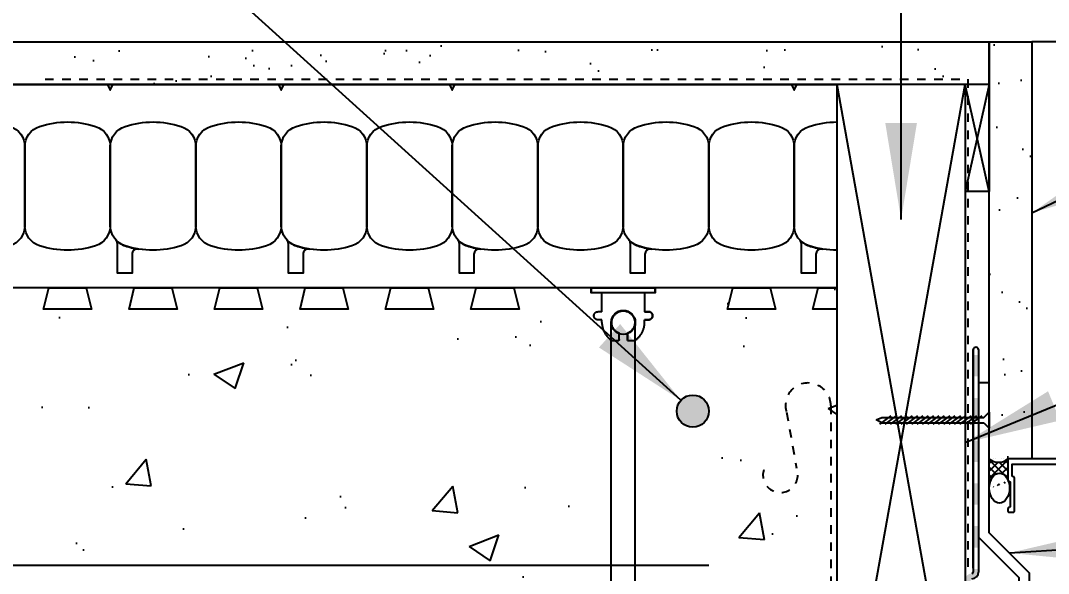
# Model space of a CAD drawing. Header units: inches. Extents: x 2867.8 to 2923.9, y 435.6 to 497.9.
# Drawn here: x 2891.72 to 2903.74, y 481.34 to 487.8 of the extents above; entities that cross this region are included whole.
import ezdxf

# ---------------------------------------------------------------- set-up
doc = ezdxf.new("R2010")
doc.units = ezdxf.units.IN
doc.header["$LTSCALE"] = 0.5
doc.header["$MEASUREMENT"] = 0
doc.linetypes.add('DASHED2', pattern=[0.375, 0.25, -0.125])
doc.layers.get('0').update_dxf_attribs({"linetype": 'CONTINUOUS'})
doc.layers.get('Defpoints').update_dxf_attribs({"linetype": 'CONTINUOUS'})
for name, color, linetype in [('HATCH', 12, 'CONTINUOUS'), ('LINE18', 9, 'CONTINUOUS'), ('line25', 2, 'CONTINUOUS'), ('LINE3', 3, 'CONTINUOUS'), ('LINE50', 5, 'CONTINUOUS'), ('LINE65', 3, 'CONTINUOUS'), ('LINE9', 9, 'CONTINUOUS'), ('TEXT', 4, 'CONTINUOUS')]:
    doc.layers.add(name, color=color, linetype=linetype)
doc.styles.add('DIM', font='romans.shx', dxfattribs={"width": 0.7})
doc.dimstyles.new('ext_12', dxfattribs={"dimscale": 12, "dimtxt": 0.09375, "dimasz": 0.09375, "dimexe": 0.09375, "dimexo": 0.0625, "dimgap": 0.0625, "dimtad": 1, "dimdec": 1, "dimzin": 3, "dimdsep": 46, "dimlunit": 4, "dimtxsty": 'DIM', "dimcen": 0.09, "dimdle": 0.09375, "dimclrt": 4, "dimadec": 0, "dimazin": 0, "dimtfac": 1, "dimtdec": 1, "dimtmove": 2, "dimatfit": 3, "dimfxl": 0, "dimfrac": 2, "dimtolj": 1, "dimtzin": 0, "dimarcsym": 0})
doc.dimstyles.new('ext_8', dxfattribs={"dimscale": 8, "dimtxt": 0.09375, "dimasz": 0.09375, "dimexe": 0.09375, "dimexo": 0.0625, "dimgap": 0.0625, "dimtad": 1, "dimdec": 1, "dimzin": 3, "dimdsep": 46, "dimlunit": 4, "dimtxsty": 'DIM', "dimcen": 0.09, "dimdle": 0.09375, "dimclrt": 4, "dimadec": 0, "dimazin": 0, "dimtfac": 1, "dimtdec": 1, "dimtmove": 2, "dimatfit": 3, "dimfxl": 0, "dimfrac": 2, "dimtolj": 1, "dimtzin": 0, "dimarcsym": 0})

# ---------------------------------------------------------------- blocks, each defined once
blk = doc.blocks.new('WEB_6_CENTRE_TOP')
for p, q in [((5.688, 0.141), (0, 0.141)), ((5.688, -0.141), (0, -0.141))]:
    blk.add_line(p, q)
for centre in [(0, 0), (5.688, 0)]:
    blk.add_circle(centre, 0.141)
blk = doc.blocks.new('Connector')
blk.add_point((0.271, 0))
at = {"layer": 'LINE9'}
for p, q in [((0, 0.375), (0, -0.375)), ((0.062, -0.375), (0.062, 0.375)), ((0.281, 0.25), (0.062, 0.25))]:
    blk.add_line(p, q, dxfattribs=at)
for points, weights in [([(0.007, 0.375), (0.004, 0.375), (0, 0.375)], [1, 0.972587069138, 0.950305488115]), ([(0.327, 0.343), (0.308, 0.343), (0.281, 0.317), (0.281, 0.297)], [1, 0.85355339, 0.85355339, 1]), ([(0.328, 0.343), (0.327, 0.343), (0.327, 0.343)], [1, 0.70710678, 1]), ([(0.375, 0.297), (0.375, 0.317), (0.348, 0.343), (0.329, 0.343)], [1, 0.85355339, 0.85355339, 1]), ([(0.406, 0.25), (0.546, 0.25), (0.619, 0.131)], [0.958404415409, 0.794674173519, 0.864651571113]), ([(0.619, 0.052), (0.612, 0.049), (0.604, 0.049)], [0.83615024178, 0.892081430621, 1]), ([(0.604, -0.049), (0.612, -0.049), (0.619, -0.052)], [1, 0.89208144177, 0.836150253337]), ([(0.619, -0.131), (0.546, -0.25), (0.406, -0.25)], [0.864651574428, 0.794674169686, 0.958404415195]), ([(0.281, -0.297), (0.281, -0.317), (0.308, -0.343), (0.327, -0.343)], [1, 0.85355339, 0.85355339, 1]), ([(0.327, -0.343), (0.281, -0.343), (0.281, -0.297)], [1, 0.70710678, 1]), ([(0.329, -0.343), (0.348, -0.343), (0.375, -0.317), (0.375, -0.297)], [1, 0.85355339, 0.85355339, 1]), ([(0.375, -0.297), (0.375, -0.343), (0.329, -0.343)], [1, 0.70710678, 1]), ([(0, -0.375), (0.004, -0.375), (0.007, -0.375)], [0.950305488115, 0.972587069138, 1])]:
    blk.add_rational_spline(points, weights, degree=2, dxfattribs=at)
for points, degree in [([(0, 0.375), (0.002, 0.375), (0.005, 0.375), (0.007, 0.375)], 3), ([(0.007, 0.375), (0.021, 0.375), (0.051, 0.375), (0.062, 0.375), (0.062, 0.375)], 3), ([(0.281, 0.25), (0.281, 0.297)], 1), ([(0.327, 0.343), (0.327, 0.343), (0.328, 0.343), (0.328, 0.343)], 3), ([(0.328, 0.343), (0.329, 0.343), (0.329, 0.343), (0.329, 0.343)], 3), ([(0.375, 0.25), (0.375, 0.297)], 1), ([(0.406, 0.25), (0.375, 0.25)], 1), ([(0.619, 0.131), (0.619, 0.052)], 1), ([(0.604, 0.049), (0.532, 0.049)], 1), ([(0.604, 0.049), (0.609, 0.049), (0.614, 0.05), (0.619, 0.052)], 3), ([(0.532, -0.049), (0.604, -0.049)], 1), ([(0.604, -0.049), (0.58, -0.049), (0.556, -0.049), (0.532, -0.049)], 3), ([(0.619, -0.052), (0.614, -0.05), (0.609, -0.049), (0.604, -0.049)], 3), ([(0.619, -0.052), (0.619, -0.131)], 1), ([(0.062, -0.25), (0.281, -0.25)], 1), ([(0.281, -0.297), (0.281, -0.25)], 1), ([(0.281, -0.25), (0.281, -0.297)], 1), ([(0.328, -0.343), (0.328, -0.343), (0.327, -0.343), (0.327, -0.343)], 3), ([(0.329, -0.343), (0.329, -0.343), (0.329, -0.343), (0.328, -0.343)], 3), ([(0.375, -0.25), (0.375, -0.297)], 1), ([(0.375, -0.297), (0.375, -0.25)], 1), ([(0.406, -0.25), (0.375, -0.25)], 1), ([(0.007, -0.375), (0.005, -0.375), (0.002, -0.375), (0, -0.375)], 3), ([(0.062, -0.375), (0.062, -0.375), (0.051, -0.375), (0.021, -0.375), (0.007, -0.375)], 3)]:
    blk.add_open_spline(points, degree=degree, dxfattribs=at)
for points, weights, knots in [([(0.062, 0.375), (0.062, 0.375), (0.046, 0.375), (0.03, 0.375), (0.007, 0.375)], [0.868718858569, 0.861102746415, 1, 0.861102734288, 0.868718859898], [0, 0, 0, 0.5, 0.5, 1, 1, 1]), ([(0.532, 0.049), (0.472, 0.203), (0.333, 0.113), (0.157, 0), (0.333, -0.113), (0.472, -0.203), (0.532, -0.049)], [0.899508922286, 0.599718215298, 1, 0.54226024, 1, 0.599718224335, 0.899508908749], [0, 0, 0, 0.318112, 0.318112, 0.681888, 0.681888, 1, 1, 1]), ([(0.007, -0.375), (0.03, -0.375), (0.046, -0.375), (0.062, -0.375), (0.062, -0.375)], [0.868718859319, 0.861102739573, 1, 0.861102742958, 0.868718858948], [0, 0, 0, 0.5, 0.5, 1, 1, 1])]:
    blk.add_rational_spline(points, weights, degree=2, knots=knots, dxfattribs=at)
for points in [[(0.406, 0.25), (0.406, 0.25), (0.406, 0.25), (0.406, 0.25), (0.406, 0.25), (0.406, 0.25), (0.406, 0.25)], [(0.406, 0.25), (0.406, 0.25), (0.406, 0.25), (0.406, 0.25), (0.406, 0.25), (0.406, 0.25), (0.406, 0.25)], [(0.406, 0.25), (0.406, 0.25), (0.406, 0.25), (0.406, 0.25), (0.406, 0.25), (0.406, 0.25), (0.406, 0.25)], [(0.406, 0.25), (0.406, 0.25), (0.406, 0.25), (0.406, 0.25), (0.406, 0.25), (0.406, 0.25), (0.406, 0.25)], [(0.406, 0.25), (0.406, 0.25), (0.406, 0.25), (0.406, 0.25), (0.406, 0.25), (0.406, 0.25), (0.406, 0.25)], [(0.406, 0.25), (0.406, 0.25), (0.406, 0.25), (0.406, 0.25), (0.406, 0.25), (0.406, 0.25), (0.406, 0.25)], [(0.406, 0.25), (0.406, 0.25), (0.406, 0.25), (0.406, 0.25), (0.406, 0.25), (0.406, 0.25), (0.406, 0.25)], [(0.406, 0.25), (0.406, 0.25), (0.406, 0.25), (0.406, 0.25), (0.406, 0.25), (0.406, 0.25), (0.406, 0.25)], [(0.406, 0.25), (0.406, 0.25), (0.406, 0.25), (0.406, 0.25), (0.406, 0.25), (0.406, 0.25), (0.406, 0.25)], [(0.406, 0.25), (0.406, 0.25), (0.406, 0.25), (0.406, 0.25), (0.406, 0.25), (0.406, 0.25), (0.406, 0.25)], [(0.406, 0.25), (0.406, 0.25), (0.406, 0.25), (0.406, 0.25), (0.406, 0.25), (0.406, 0.25), (0.406, 0.25)], [(0.406, 0.25), (0.406, 0.25), (0.406, 0.25), (0.406, 0.25), (0.406, 0.25), (0.406, 0.25), (0.406, 0.25)], [(0.406, 0.25), (0.406, 0.25), (0.406, 0.25), (0.406, 0.25), (0.406, 0.25), (0.406, 0.25), (0.406, 0.25)], [(0.406, 0.25), (0.406, 0.25), (0.406, 0.25), (0.406, 0.25), (0.406, 0.25), (0.406, 0.25), (0.406, 0.25)], [(0.406, 0.25), (0.406, 0.25), (0.406, 0.25), (0.406, 0.25), (0.406, 0.25), (0.406, 0.25), (0.406, 0.25)], [(0.406, 0.25), (0.406, 0.25), (0.406, 0.25), (0.406, 0.25), (0.406, 0.25), (0.406, 0.25), (0.406, 0.25)], [(0.406, 0.25), (0.406, 0.25), (0.406, 0.25), (0.406, 0.25), (0.406, 0.25), (0.406, 0.25), (0.406, 0.25)], [(0.406, 0.25), (0.406, 0.25), (0.406, 0.25), (0.406, 0.25), (0.406, 0.25), (0.406, 0.25), (0.406, 0.25)], [(0.406, 0.25), (0.406, 0.25), (0.406, 0.25), (0.406, 0.25), (0.406, 0.25), (0.406, 0.25), (0.406, 0.25)], [(0.406, 0.25), (0.406, 0.25), (0.406, 0.25), (0.406, 0.25), (0.406, 0.25), (0.406, 0.25), (0.406, 0.25)], [(0.406, 0.25), (0.406, 0.25), (0.406, 0.25), (0.406, 0.25), (0.406, 0.25), (0.406, 0.25), (0.406, 0.25)], [(0.406, 0.25), (0.406, 0.25), (0.406, 0.25), (0.406, 0.25), (0.406, 0.25), (0.406, 0.25), (0.406, 0.25)], [(0.406, 0.25), (0.406, 0.25), (0.406, 0.25), (0.406, 0.25), (0.406, 0.25), (0.406, 0.25), (0.406, 0.25)], [(0.406, 0.25), (0.406, 0.25), (0.406, 0.25), (0.406, 0.25), (0.406, 0.25), (0.406, 0.25), (0.406, 0.25)], [(0.619, 0.131), (0.619, 0.131), (0.619, 0.131), (0.619, 0.131), (0.619, 0.131), (0.619, 0.131), (0.619, 0.131)], [(0.619, 0.131), (0.619, 0.131), (0.619, 0.131), (0.619, 0.131), (0.619, 0.131), (0.619, 0.131), (0.619, 0.131)], [(0.619, 0.131), (0.619, 0.131), (0.619, 0.131), (0.619, 0.131), (0.619, 0.131), (0.619, 0.131), (0.619, 0.131)], [(0.619, 0.131), (0.619, 0.131), (0.619, 0.131), (0.619, 0.131), (0.619, 0.131), (0.619, 0.131), (0.619, 0.131)], [(0.532, 0.049), (0.532, 0.049), (0.532, 0.049), (0.532, 0.049), (0.532, 0.049), (0.532, 0.049), (0.532, 0.049)], [(0.532, 0.049), (0.532, 0.049), (0.532, 0.049), (0.532, 0.049), (0.532, 0.049), (0.532, 0.049), (0.532, 0.049)], [(0.532, 0.049), (0.532, 0.049), (0.532, 0.049), (0.532, 0.049), (0.532, 0.049), (0.532, 0.049), (0.532, 0.049)], [(0.532, 0.049), (0.532, 0.049), (0.532, 0.049), (0.532, 0.049), (0.532, 0.049), (0.532, 0.049), (0.532, 0.049)], [(0.532, 0.049), (0.532, 0.049), (0.532, 0.049), (0.532, 0.049), (0.532, 0.049), (0.532, 0.049), (0.532, 0.049)], [(0.532, 0.049), (0.532, 0.049), (0.532, 0.049), (0.532, 0.049), (0.532, 0.049), (0.532, 0.049), (0.532, 0.049)], [(0.532, 0.049), (0.532, 0.049), (0.532, 0.049), (0.532, 0.049), (0.532, 0.049), (0.532, 0.049), (0.532, 0.049)], [(0.532, 0.049), (0.532, 0.049), (0.532, 0.049), (0.532, 0.049), (0.532, 0.049), (0.532, 0.049), (0.532, 0.049)], [(0.532, 0.049), (0.532, 0.049), (0.532, 0.049), (0.532, 0.049), (0.532, 0.049), (0.532, 0.049), (0.532, 0.049)], [(0.532, 0.049), (0.532, 0.049), (0.532, 0.049), (0.532, 0.049), (0.532, 0.049), (0.532, 0.049), (0.532, 0.049)], [(0.604, 0.049), (0.604, 0.049), (0.604, 0.049), (0.604, 0.049), (0.604, 0.049), (0.604, 0.049), (0.604, 0.049)], [(0.604, 0.049), (0.604, 0.049), (0.604, 0.049), (0.604, 0.049), (0.604, 0.049), (0.604, 0.049), (0.604, 0.049)], [(0.604, 0.049), (0.604, 0.049), (0.604, 0.049), (0.604, 0.049), (0.604, 0.049), (0.604, 0.049), (0.604, 0.049)], [(0.604, 0.049), (0.604, 0.049), (0.604, 0.049), (0.604, 0.049), (0.604, 0.049), (0.604, 0.049), (0.604, 0.049)], [(0.532, -0.049), (0.532, -0.049), (0.532, -0.049), (0.532, -0.049), (0.532, -0.049), (0.532, -0.049), (0.532, -0.049)], [(0.532, -0.049), (0.532, -0.049), (0.532, -0.049), (0.532, -0.049), (0.532, -0.049), (0.532, -0.049), (0.532, -0.049)], [(0.532, -0.049), (0.532, -0.049), (0.532, -0.049), (0.532, -0.049), (0.532, -0.049), (0.532, -0.049), (0.532, -0.049)], [(0.532, -0.049), (0.532, -0.049), (0.532, -0.049), (0.532, -0.049), (0.532, -0.049), (0.532, -0.049), (0.532, -0.049)], [(0.604, -0.049), (0.604, -0.049), (0.604, -0.049), (0.604, -0.049), (0.604, -0.049), (0.604, -0.049), (0.604, -0.049)], [(0.604, -0.049), (0.604, -0.049), (0.604, -0.049), (0.604, -0.049), (0.604, -0.049), (0.604, -0.049), (0.604, -0.049)], [(0.604, -0.049), (0.604, -0.049), (0.604, -0.049), (0.604, -0.049), (0.604, -0.049), (0.604, -0.049), (0.604, -0.049)], [(0.604, -0.049), (0.604, -0.049), (0.604, -0.049), (0.604, -0.049), (0.604, -0.049), (0.604, -0.049), (0.604, -0.049)], [(0.604, -0.049), (0.604, -0.049), (0.604, -0.049), (0.604, -0.049), (0.604, -0.049), (0.604, -0.049), (0.604, -0.049)], [(0.604, -0.049), (0.604, -0.049), (0.604, -0.049), (0.604, -0.049), (0.604, -0.049), (0.604, -0.049), (0.604, -0.049)], [(0.604, -0.049), (0.604, -0.049), (0.604, -0.049), (0.604, -0.049), (0.604, -0.049), (0.604, -0.049), (0.604, -0.049)], [(0.604, -0.049), (0.604, -0.049), (0.604, -0.049), (0.604, -0.049), (0.604, -0.049), (0.604, -0.049), (0.604, -0.049)], [(0.619, -0.131), (0.619, -0.131), (0.619, -0.131), (0.619, -0.131), (0.619, -0.131), (0.619, -0.131), (0.619, -0.131)], [(0.619, -0.131), (0.619, -0.131), (0.619, -0.131), (0.619, -0.131), (0.619, -0.131), (0.619, -0.131), (0.619, -0.131)], [(0.619, -0.131), (0.619, -0.131), (0.619, -0.131), (0.619, -0.131), (0.619, -0.131), (0.619, -0.131), (0.619, -0.131)], [(0.619, -0.131), (0.619, -0.131), (0.619, -0.131), (0.619, -0.131), (0.619, -0.131), (0.619, -0.131), (0.619, -0.131)], [(0.406, -0.25), (0.406, -0.25), (0.406, -0.25), (0.406, -0.25), (0.406, -0.25), (0.406, -0.25), (0.406, -0.25)], [(0.406, -0.25), (0.406, -0.25), (0.406, -0.25), (0.406, -0.25), (0.406, -0.25), (0.406, -0.25), (0.406, -0.25)], [(0.406, -0.25), (0.406, -0.25), (0.406, -0.25), (0.406, -0.25), (0.406, -0.25), (0.406, -0.25), (0.406, -0.25)], [(0.406, -0.25), (0.406, -0.25), (0.406, -0.25), (0.406, -0.25), (0.406, -0.25), (0.406, -0.25), (0.406, -0.25)], [(0.406, -0.25), (0.406, -0.25), (0.406, -0.25), (0.406, -0.25), (0.406, -0.25), (0.406, -0.25), (0.406, -0.25)], [(0.406, -0.25), (0.406, -0.25), (0.406, -0.25), (0.406, -0.25), (0.406, -0.25), (0.406, -0.25), (0.406, -0.25)], [(0.406, -0.25), (0.406, -0.25), (0.406, -0.25), (0.406, -0.25), (0.406, -0.25), (0.406, -0.25), (0.406, -0.25)], [(0.406, -0.25), (0.406, -0.25), (0.406, -0.25), (0.406, -0.25), (0.406, -0.25), (0.406, -0.25), (0.406, -0.25)], [(0.406, -0.25), (0.406, -0.25), (0.406, -0.25), (0.406, -0.25), (0.406, -0.25), (0.406, -0.25), (0.406, -0.25)], [(0.406, -0.25), (0.406, -0.25), (0.406, -0.25), (0.406, -0.25), (0.406, -0.25), (0.406, -0.25), (0.406, -0.25)], [(0.406, -0.25), (0.406, -0.25), (0.406, -0.25), (0.406, -0.25), (0.406, -0.25), (0.406, -0.25), (0.406, -0.25)]]:
    blk.add_open_spline(points, degree=3, knots=[0, 0, 0, 0, 1, 1, 1, 1, 1, 1, 1], dxfattribs=at)
blk = doc.blocks.new('*D8')
at = {"layer": 'Defpoints', "color": 0}
for p in [(2899.768, 481.428), (2901.268, 478.678), (2901.268, 471.005)]:
    blk.add_point(p, dxfattribs=at)
at = {"layer": 'TEXT', "color": 0, "lineweight": -2}
for p, q in [((2899.768, 480.928), (2899.768, 470.255)), ((2901.268, 478.178), (2901.268, 470.255)), ((2899.018, 471.005), (2898.268, 471.005)), ((2899.768, 471.005), (2901.268, 471.005)), ((2902.018, 471.005), (2902.768, 471.005))]:
    blk.add_line(p, q, dxfattribs=at)
at = {"layer": 'TEXT', "color": 0}
for points in [[(2899.018, 471.13), (2899.018, 470.88), (2899.768, 471.005)], [(2902.018, 471.13), (2902.018, 470.88), (2901.268, 471.005)]]:
    blk.add_solid(points, dxfattribs=at)
at = {"layer": 'TEXT', "color": 4, "insert": (2900.754, 467.983), "char_height": 0.75, "attachment_point": 5, "style": 'DIM'}
blk.add_mtext('\\A1;1 1/2" \\P (38mm)MIN. \\PCOVER', dxfattribs=at)

msp = doc.modelspace()

# ---------------------------------------------------------------- hatches: boundary and pattern name
at = {"layer": 'HATCH'}
h = msp.add_hatch(dxfattribs=at)
h.set_pattern_fill('AR-SAND', color=256, scale=0.5)
h.set_pattern_definition([(37.5, (0, 0), (-0.03149668, 0.96341188), [0, -0.76, 0, -0.85, 0, -0.8125]), (7.5, (0, 0), (0.88488835, 1.41107303), [0, -0.41, 0, -0.685, 0, -0.2625]), (327.5, (-0.615, 0), (1.55707093, 0.00282953), [0, -0.25, 0, -0.9, 0, -1.175]), (317.5, (-0.615, 0), (1.5030633, 0.4388378), [0, -0.125, 0, -0.59, 0, -0.675])])
h.paths.add_polyline_path([(2903.049, 487.553), (2878.768, 487.553), (2878.768, 487.053), (2903.049, 487.053)])
h.paths.add_polyline_path([(2903.549, 487.553), (2903.049, 487.553), (2903.049, 487.053), (2903.049, 483.564), (2903.049, 482.678, 0.375193), (2903.268, 482.678), (2903.549, 482.678)])
h = msp.add_hatch(dxfattribs=at)
h.set_pattern_fill('AR-CONC', color=256, scale=0.5)
h.set_pattern_definition([(50, (216.4503, -23.507), (3.586301, -0.3137607), [0.375, -4.125]), (355, (216.4503, -23.507), (-0.6937567, 3.7609607), [0.3, -3.3]), (100.45144, (216.7492, -23.5333), (2.8925442, 3.4472), [0.318701, -3.5057106]), (46.1842, (216.4503, -22.507), (5.336207, -0.8275964), [0.5625, -6.1875]), (96.63564, (216.895, -22.576), (4.67331, 4.870593), [0.478052, -5.258569]), (351.18416, (216.4503, -22.507), (4.67331, 4.870593), [0.45, -4.95]), (21, (216.9503, -22.757), (2.9845353, -2.0130945), [0.375, -4.125]), (326, (216.9503, -22.757), (1.2165767, 3.62575), [0.3, -3.3]), (71.45144, (217.199, -22.925), (4.201112, 1.6126558), [0.318701, -3.5057106]), (37.5, (216.4503, -23.5071), (0.0607993, 1.66446927), [0, -3.26, 0, -3.35, 0, -3.3125]), (7.5, (216.4503, -23.5071), (1.3153477, 1.9720586), [0, -1.91, 0, -3.185, 0, -1.2625]), (327.5, (215.3353, -23.5071), (2.6691122, -0.11277436), [0, -1.25, 0, -3.9, 0, -5.175]), (317.5, (214.8353, -23.5071), (2.9159308, 0.500525), [0, -1.625, 0, -2.59, 0, -3.675])])
h.paths.add_polyline_path([(2878.768, 484.678), (2882.393, 484.678), (2882.393, 484.616), (2882.518, 484.616), (2882.518, 484.397), (2882.471, 484.397), (2882.438, 484.384), (2882.425, 484.349), (2882.438, 484.317), (2882.471, 484.303), (2882.518, 484.303), (2882.524, 484.216), (2882.55, 484.151), (2882.627, 484.066), (2882.627, 478.791), (2882.584, 478.753), (2882.55, 478.706), (2882.523, 478.632), (2882.518, 478.553), (2882.471, 478.553), (2882.438, 478.54), (2882.425, 478.506), (2882.438, 478.473), (2882.471, 478.46), (2882.518, 478.46), (2882.518, 478.241), (2882.393, 478.241), (2882.393, 478.178), (2878.768, 478.178), (2878.768, 480.46), (2877.768, 481.46), (2879.768, 481.46), (2878.768, 482.46)])
h.paths.add_polyline_path([(2883.143, 484.678), (2890.393, 484.678), (2890.393, 484.616), (2890.518, 484.616), (2890.518, 484.397), (2890.471, 484.397), (2890.425, 484.349), (2890.471, 484.303), (2890.518, 484.303), (2890.54, 484.17), (2890.627, 484.066), (2890.628, 478.791), (2890.55, 478.706), (2890.518, 478.553), (2890.471, 478.553), (2890.425, 478.506), (2890.471, 478.46), (2890.518, 478.46), (2890.518, 478.241), (2890.393, 478.241), (2890.393, 478.178), (2883.143, 478.178), (2883.143, 478.241), (2883.018, 478.241), (2883.018, 478.46), (2883.065, 478.46), (2883.112, 478.505), (2883.078, 478.551), (2883.018, 478.553), (2882.996, 478.687), (2882.909, 478.791), (2882.909, 484.066), (2882.96, 484.112), (2882.996, 484.17), (2883.015, 484.235), (2883.018, 484.303), (2883.066, 484.303), (2883.098, 484.317), (2883.112, 484.349), (2883.099, 484.383), (2883.066, 484.397), (2883.018, 484.397), (2883.018, 484.616), (2883.143, 484.616)])
h.paths.add_polyline_path([(2891.143, 484.678), (2898.393, 484.678), (2898.393, 484.616), (2898.518, 484.616), (2898.518, 484.397), (2898.471, 484.397), (2898.425, 484.349), (2898.471, 484.303), (2898.518, 484.303), (2898.54, 484.17), (2898.627, 484.066), (2898.628, 478.791), (2898.55, 478.706), (2898.518, 478.553), (2898.471, 478.553), (2898.425, 478.506), (2898.471, 478.46), (2898.518, 478.46), (2898.518, 478.241), (2898.393, 478.241), (2898.393, 478.178), (2891.143, 478.178), (2891.143, 478.241), (2891.018, 478.241), (2891.018, 478.46), (2891.065, 478.46), (2891.112, 478.505), (2891.078, 478.551), (2891.018, 478.553), (2890.996, 478.687), (2890.909, 478.791), (2890.909, 484.066), (2890.96, 484.112), (2890.996, 484.17), (2891.015, 484.235), (2891.018, 484.303), (2891.066, 484.303), (2891.098, 484.317), (2891.112, 484.349), (2891.099, 484.383), (2891.066, 484.397), (2891.018, 484.397), (2891.018, 484.616), (2891.143, 484.616)])
h.paths.add_polyline_path([(2899.143, 484.678), (2901.268, 484.678), (2901.268, 478.678), (2902.768, 478.678), (2902.768, 478.178), (2901.268, 478.178), (2899.143, 478.178), (2899.143, 478.241), (2899.018, 478.241), (2899.018, 478.46), (2899.066, 478.46), (2899.098, 478.473), (2899.112, 478.506), (2899.099, 478.539), (2899.066, 478.553), (2899.018, 478.553), (2899.015, 478.621), (2898.996, 478.687), (2898.96, 478.745), (2898.909, 478.791), (2898.909, 484.066), (2898.96, 484.112), (2898.996, 484.17), (2899.015, 484.235), (2899.018, 484.303), (2899.066, 484.303), (2899.112, 484.35), (2899.066, 484.397), (2899.018, 484.397), (2899.018, 484.616), (2899.143, 484.616)])
h = msp.add_hatch(color=7, dxfattribs=at)
h.dxf.hatch_style = 1
h.paths.add_polyline_path([(2902.831, 477.89), (2902.768, 477.89), (2902.768, 477.673), (2902.768, 477.67, 1), (2902.831, 477.673)])
h.paths.add_polyline_path([(2902.831, 478.39), (2902.768, 478.39), (2902.768, 478.14), (2902.831, 478.14)])
h.paths.add_polyline_path([(2902.831, 478.89), (2902.768, 478.89), (2902.768, 478.64), (2902.831, 478.64)])
h.paths.add_polyline_path([(2902.831, 479.39), (2902.768, 479.39), (2902.768, 479.14), (2902.831, 479.14)])
h.paths.add_polyline_path([(2902.831, 479.89), (2902.768, 479.89), (2902.768, 479.64), (2902.831, 479.64)])
h.paths.add_polyline_path([(2902.831, 480.39), (2902.768, 480.39), (2902.768, 480.14), (2902.831, 480.14)])
h.paths.add_polyline_path([(2902.831, 480.89), (2902.768, 480.89), (2902.768, 480.64), (2902.831, 480.64)])
h.paths.add_polyline_path([(2902.831, 481.259, -0.414214), (2902.846, 481.274, 0.414214), (2902.924, 481.353), (2902.924, 481.39), (2902.862, 481.39), (2902.862, 481.353, -0.414214), (2902.846, 481.337, 0.414214), (2902.768, 481.259), (2902.768, 481.14), (2902.831, 481.14)])
h.paths.add_polyline_path([(2902.924, 481.89), (2902.862, 481.89), (2902.862, 481.64), (2902.924, 481.64)])
h.paths.add_polyline_path([(2902.924, 482.39), (2902.862, 482.39), (2902.862, 482.14), (2902.924, 482.14)])
h.paths.add_polyline_path([(2902.924, 482.89), (2902.862, 482.89), (2902.862, 482.64), (2902.924, 482.64)])
h.paths.add_polyline_path([(2902.924, 483.39), (2902.862, 483.39), (2902.862, 483.14), (2902.924, 483.14)])
h.paths.add_polyline_path([(2902.924, 483.89), (2902.862, 483.89), (2902.862, 483.64), (2902.924, 483.64)])
h = msp.add_hatch(dxfattribs=at)
h.set_pattern_fill('ANSI37', color=256, scale=0.5, angle=90, style=0)
edge = h.paths.add_edge_path()
edge.add_arc((2903.159, 482.803), 0.166, 228.8686, 311.1314, ccw=False)
edge.add_line((2903.049, 482.678), (2903.049, 482.335))
edge.add_ellipse((2903.168, 482.335), major_axis=(0, 0.175), ratio=0.676668, start_angle=-777.3194, end_angle=-630, ccw=False)
edge.add_line((2903.268, 482.429), (2903.268, 482.678))
edge = h.paths.add_edge_path()
edge.add_ellipse((2903.049, 478.242), major_axis=(0, 0.266), ratio=0.82418, start_angle=816.6714, end_angle=990, ccw=False)
edge.add_line((2902.831, 478.211), (2902.831, 477.673))
edge.add_arc((2902.799, 477.671), 0.0313, -177.6072, 2.3928, ccw=False)
edge.add_line((2902.768, 477.67), (2902.768, 477.423))
edge.add_arc((2903.529, 476.551), 1.158, 103.0466, 131.1222, ccw=False)
edge.add_line((2903.268, 477.678), (2903.268, 478.242))
at = {"layer": 'LINE65'}
msp.add_hatch(color=256, dxfattribs=at).paths.add_polyline_path([(2899.393, 483.235, 1), (2899.768, 483.235, 1)])

# ---------------------------------------------------------------- linework, layer by layer
at = {"layer": 'HATCH'}
for p, q in [((2912.935, 487.553), (2903.549, 487.553)), ((2901.268, 478.678), (2902.768, 487.053)), ((2901.268, 487.053), (2902.768, 478.678)), ((2903.049, 485.803), (2902.768, 487.053)), ((2903.049, 487.053), (2902.768, 485.803))]:
    msp.add_line(p, q, dxfattribs=at)
at = {"layer": 'HATCH', "color": 4, "linetype": 'DASHED2', "ltscale": 0.5}
for p, q in [((2892.005, 487.116), (2902.799, 487.116)), ((2902.799, 487.116), (2902.799, 481.399))]:
    msp.add_line(p, q, dxfattribs=at)
at = {"layer": 'LINE18'}
msp.add_lwpolyline([(2903.893, 482.678), (2903.268, 482.678), (2903.268, 482.423, 0.414214), (2903.278, 482.413), (2903.283, 482.413, -0.414214), (2903.293, 482.403), (2903.293, 482.118, -0.414214), (2903.283, 482.108), (2903.278, 482.108, 0.414214), (2903.268, 482.098), (2903.268, 482.063, 0.414214), (2903.278, 482.053), (2903.333, 482.053, 0.414214), (2903.343, 482.063), (2903.343, 482.458, 0.414214), (2903.333, 482.468), (2903.328, 482.468, -0.414214), (2903.318, 482.478), (2903.318, 482.613), (2903.828, 482.613)], format="xyb", dxfattribs=at)
at = {"layer": 'line25'}
msp.add_line((2901.268, 484.678), (2878.768, 484.678), dxfattribs=at)
for points in [[(2892.487, 484.678), (2892.549, 484.428), (2891.987, 484.428), (2892.049, 484.678)], [(2893.487, 484.678), (2893.549, 484.428), (2892.987, 484.428), (2893.049, 484.678)], [(2894.487, 484.678), (2894.549, 484.428), (2893.987, 484.428), (2894.049, 484.678)], [(2895.487, 484.678), (2895.549, 484.428), (2894.987, 484.428), (2895.049, 484.678)], [(2896.487, 484.678), (2896.549, 484.428), (2895.987, 484.428), (2896.049, 484.678)], [(2897.487, 484.678), (2897.549, 484.428), (2896.987, 484.428), (2897.049, 484.678)], [(2900.487, 484.678), (2900.549, 484.428), (2899.987, 484.428), (2900.049, 484.678)]]:
    msp.add_lwpolyline(points, close=True, dxfattribs=at)
msp.add_lwpolyline([(2901.268, 484.428), (2900.987, 484.428), (2901.049, 484.678), (2901.268, 484.678)], dxfattribs=at)
at = {"layer": 'line25', "color": 12}
msp.add_arc((2903.159, 482.803), 0.166, 228.8686, 311.1314, dxfattribs=at)
msp.add_ellipse((2903.168, 482.335), major_axis=(0, 0.175), ratio=0.676668, start_param=-14.137167, end_param=-7.853982, dxfattribs=at)
at = {"layer": 'LINE3'}
msp.add_line((2899.768, 481.428), (2877.799, 481.428), dxfattribs=at)
at = {"layer": 'LINE50'}
msp.add_line((2878.768, 487.053), (2901.268, 487.053), dxfattribs=at)
at = {"layer": 'LINE50', "linetype": 'DASHED2', "ltscale": 0.5}
for p, q in [((2900.678, 483.221), (2900.795, 482.566)), ((2901.196, 483.3), (2901.196, 478.803))]:
    msp.add_line(p, q, dxfattribs=at)
for centre, radius, start, end in [((2900.931, 483.299), 0.265, 0.1839, 197.2292), ((2900.606, 482.487), 0.204, 162.8192, 22.639)]:
    msp.add_arc(centre, radius, start, end, dxfattribs=at)
at = {"layer": 'LINE65'}
msp.add_circle((2899.581, 483.235), 0.188, dxfattribs=at)
at = {"layer": 'LINE9'}
for p, q in [((2878.768, 487.553), (2903.549, 487.553)), ((2903.049, 483.564), (2903.049, 487.553)), ((2903.549, 487.553), (2903.549, 482.678)), ((2902.768, 487.053), (2901.268, 487.053)), ((2901.268, 487.053), (2901.268, 478.678)), ((2902.768, 487.053), (2902.768, 478.678)), ((2903.049, 487.053), (2903.049, 485.803)), ((2903.049, 485.803), (2902.768, 485.803)), ((2902.987, 483.162), (2903.049, 483.224)), ((2903.049, 483.224), (2903.049, 483.037)), ((2901.728, 483.131), (2901.791, 483.162)), ((2901.791, 483.099), (2901.728, 483.131)), ((2901.768, 483.084), (2901.902, 483.178)), ((2901.791, 483.162), (2902.987, 483.162)), ((2901.791, 483.099), (2902.987, 483.099)), ((2901.831, 483.084), (2901.965, 483.178)), ((2901.893, 483.084), (2902.027, 483.178)), ((2901.956, 483.084), (2902.09, 483.178)), ((2902.018, 483.084), (2902.152, 483.178)), ((2902.081, 483.084), (2902.215, 483.178)), ((2902.143, 483.084), (2902.277, 483.178)), ((2902.206, 483.084), (2902.34, 483.178)), ((2902.268, 483.084), (2902.402, 483.178)), ((2902.331, 483.084), (2902.465, 483.178)), ((2902.393, 483.084), (2902.527, 483.178)), ((2902.456, 483.084), (2902.59, 483.178)), ((2902.518, 483.084), (2902.652, 483.178)), ((2902.581, 483.084), (2902.715, 483.178)), ((2902.643, 483.084), (2902.777, 483.178)), ((2902.706, 483.084), (2902.84, 483.178)), ((2902.768, 483.084), (2902.902, 483.178)), ((2902.831, 483.084), (2902.965, 483.178)), ((2902.987, 483.099), (2903.049, 483.037))]:
    msp.add_line(p, q, dxfattribs=at)
at = {"layer": 'LINE9', "ltscale": 0.5}
for p, q in [((2902.862, 483.956), (2902.862, 481.353)), ((2902.862, 481.399), (2902.862, 483.956)), ((2902.924, 483.956), (2902.924, 481.353))]:
    msp.add_line(p, q, dxfattribs=at)
at = {"layer": 'LINE9'}
for points in [[(2878.768, 487.553), (2903.049, 487.553), (2903.049, 487.053), (2878.768, 487.053)], [(2892.737, 487.053), (2892.768, 486.989), (2892.799, 487.053)], [(2894.737, 487.053), (2894.768, 486.989), (2894.799, 487.053)], [(2896.737, 487.053), (2896.768, 486.989), (2896.799, 487.053)], [(2900.737, 487.053), (2900.768, 486.989), (2900.799, 487.053)]]:
    msp.add_lwpolyline(points, close=True, dxfattribs=at)
for points in [[(2891.595, 485.167, -0.157671), (2890.941, 485.167, -0.325305), (2890.768, 485.405), (2890.768, 486.326, -0.325305), (2890.941, 486.564, -0.157671), (2891.595, 486.564, -0.325305), (2891.768, 486.326), (2891.768, 485.405, -0.325305)], [(2892.595, 485.167, -0.157671), (2891.941, 485.167, -0.325305), (2891.768, 485.405), (2891.768, 486.326, -0.325305), (2891.941, 486.564, -0.157671), (2892.595, 486.564, -0.325305), (2892.768, 486.326), (2892.768, 485.405, -0.325305)], [(2893.595, 485.167, -0.157671), (2892.941, 485.167, -0.325305), (2892.768, 485.405), (2892.768, 486.326, -0.325305), (2892.941, 486.564, -0.157671), (2893.595, 486.564, -0.325305), (2893.768, 486.326), (2893.768, 485.405, -0.325305)], [(2894.595, 485.167, -0.157671), (2893.941, 485.167, -0.325305), (2893.768, 485.405), (2893.768, 486.326, -0.325305), (2893.941, 486.564, -0.157671), (2894.595, 486.564, -0.325305), (2894.768, 486.326), (2894.768, 485.405, -0.325305)], [(2895.595, 485.167, -0.157671), (2894.941, 485.167, -0.325305), (2894.768, 485.405), (2894.768, 486.326, -0.325305), (2894.941, 486.564, -0.157671), (2895.595, 486.564, -0.325305), (2895.768, 486.326), (2895.768, 485.405, -0.325305)], [(2896.595, 485.167, -0.157671), (2895.941, 485.167, -0.325305), (2895.768, 485.405), (2895.768, 486.326, -0.325305), (2895.941, 486.564, -0.157671), (2896.595, 486.564, -0.325305), (2896.768, 486.326), (2896.768, 485.405, -0.325305)], [(2897.595, 485.167, -0.157671), (2896.941, 485.167, -0.325305), (2896.768, 485.405), (2896.768, 486.326, -0.325305), (2896.941, 486.564, -0.157671), (2897.595, 486.564, -0.325305), (2897.768, 486.326), (2897.768, 485.405, -0.325305)], [(2898.595, 485.167, -0.157671), (2897.941, 485.167, -0.325305), (2897.768, 485.405), (2897.768, 486.326, -0.325305), (2897.941, 486.564, -0.157671), (2898.595, 486.564, -0.325305), (2898.768, 486.326), (2898.768, 485.405, -0.325305)], [(2899.595, 485.167, -0.157671), (2898.941, 485.167, -0.325305), (2898.768, 485.405), (2898.768, 486.326, -0.325305), (2898.941, 486.564, -0.157671), (2899.595, 486.564, -0.325305), (2899.768, 486.326), (2899.768, 485.405, -0.325305)], [(2900.595, 485.167, -0.157671), (2899.941, 485.167, -0.325305), (2899.768, 485.405), (2899.768, 486.326, -0.325305), (2899.941, 486.564, -0.157671), (2900.595, 486.564, -0.325305), (2900.768, 486.326), (2900.768, 485.405, -0.325305)], [(2892.941, 485.167, 0.037267), (2893.095, 485.13, 0.463036), (2893.022, 485.068), (2893.022, 484.847), (2892.851, 484.847), (2892.851, 485.193, 0.189002), (2892.835, 485.235, 0.128407)], [(2894.941, 485.167, 0.037267), (2895.095, 485.13, 0.463036), (2895.022, 485.068), (2895.022, 484.847), (2894.851, 484.847), (2894.851, 485.193, 0.189002), (2894.835, 485.235, 0.128407)], [(2896.941, 485.167, 0.037267), (2897.095, 485.13, 0.463036), (2897.022, 485.068), (2897.022, 484.847), (2896.851, 484.847), (2896.851, 485.193, 0.189002), (2896.835, 485.235, 0.128407)], [(2898.941, 485.167, 0.037267), (2899.095, 485.13, 0.463036), (2899.022, 485.068), (2899.022, 484.847), (2898.851, 484.847), (2898.851, 485.193, 0.189002), (2898.835, 485.235, 0.128407)], [(2900.941, 485.167, 0.037267), (2901.095, 485.13, 0.463036), (2901.022, 485.068), (2901.022, 484.847), (2900.851, 484.847), (2900.851, 485.193, 0.189002), (2900.835, 485.235, 0.128407)]]:
    msp.add_lwpolyline(points, format="xyb", close=True, dxfattribs=at)
msp.add_lwpolyline([(2901.268, 485.116, -0.078351), (2900.941, 485.167, -0.325305), (2900.768, 485.405), (2900.768, 486.326, -0.325305), (2900.941, 486.564, -0.078351), (2901.268, 486.616, -0.325305)], format="xyb", dxfattribs=at)
msp.add_lwpolyline([(2903.049, 483.564), (2902.924, 483.564), (2902.924, 481.76), (2903.395, 481.29), (2903.395, 480.269), (2903.52, 480.269), (2903.52, 481.341), (2903.049, 481.812), (2903.049, 483.564)], dxfattribs=at)
at = {"layer": 'LINE9', "ltscale": 0.5}
for centre, radius, start, end in [((2902.893, 483.949), 0.0322, 13.7169, 166.2831), ((2902.846, 481.353), 0.0156, 270, 0), ((2902.846, 481.353), 0.0781, 270, 0)]:
    msp.add_arc(centre, radius, start, end, dxfattribs=at)

# ---------------------------------------------------------------- block references
at = {"xscale": -1, "rotation": 90}
msp.add_blockref('Connector', (2898.768, 484.678), dxfattribs=at)
at = {"layer": 'LINE9', "rotation": 270}
msp.add_blockref('WEB_6_CENTRE_TOP', (2898.768, 484.272), dxfattribs=at)

# ---------------------------------------------------------------- dimensions: what is measured, and where the dimension line sits
at = {"layer": 'TEXT'}
dim = msp.add_linear_dim(base=(2901.268, 471.005), p1=(2899.768, 481.428), p2=(2901.268, 478.678), text='<> \\P (38mm)MIN. \\PCOVER', dimstyle='ext_8', dxfattribs=at)
dim.commit()
dim.dimension.update_dxf_attribs({"geometry": '*D8', "text_midpoint": (2900.754, 467.983), "dimtype": 160})

# ---------------------------------------------------------------- leaders
for points in [[(2902.018, 485.477), (2902.018, 497.713), (2904.103, 497.713)], [(2899.442, 483.361), (2885.41, 496.059), (2881.86, 496.059)], [(2903.549, 485.553), (2913.645, 490.437), (2915.349, 490.437)], [(2902.768, 482.866), (2913.507, 487.307), (2915.212, 487.307)], [(2903.285, 481.577), (2913.182, 482.224), (2915.065, 482.224)]]:
    msp.add_leader(points, dimstyle='ext_12', override={"dimgap": 0.0625, "dimtad": 0}, dxfattribs=at)

doc.saveas('drawing.dxf')
